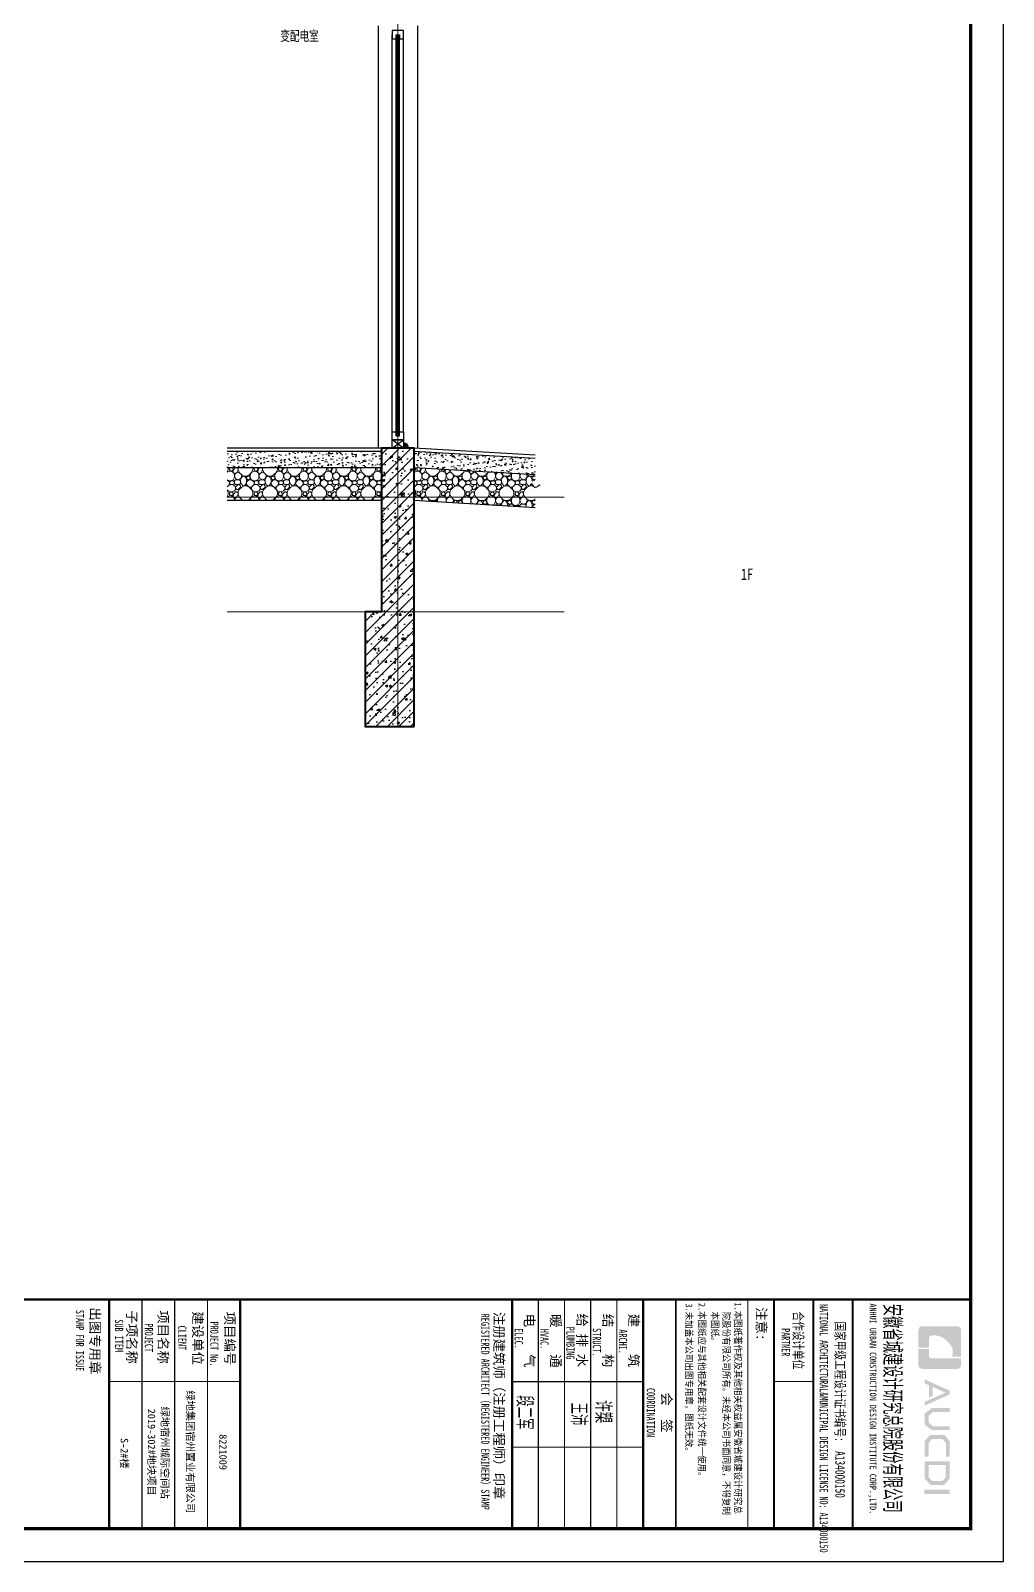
# Model space of a CAD drawing. Extents: x 1188826 to 1909461, y 608442 to 1651179.
# Drawn here: x 1501512 to 1507452, y 923274 to 932623 of the extents above; entities that cross this region are included whole.
import ezdxf

# ---------------------------------------------------------------- set-up
doc = ezdxf.new("R2010")
doc.units = 0
doc.header["$LTSCALE"] = 1000
doc.header["$MEASUREMENT"] = 0
doc.linetypes.add('ACAD_ISO10W100', pattern=[18.5, 12, -3, 0.5, -3])
doc.linetypes.add('DOTE', pattern=[2.42, 2, -0.2, 0.02, -0.2])
for name, color, linetype in [('A-HATC(填充)', 8, 'Continuous'), ('A-HATH(填充)', 8, 'Continuous'), ('A-LM-W(窗框)', 146, 'Continuous'), ('A-TEXT(房间)', 243, 'Continuous'), ('A-WA-M(面层)', 43, 'Continuous'), ('PUB_TEXT', 4, 'Continuous'), ('图框', 140, 'Continuous'), ('图签文字', 147, 'Continuous'), ('辅助线', 251, 'Continuous')]:
    doc.layers.add(name, color=color, linetype=linetype)
for name, color, linetype, lineweight in [('DOTE', 19, 'DOTE', 9), ('PUB_HATCH', 8, 'Continuous', 9), ('WALL', 9, 'Continuous', 40), ('图签', 147, 'Continuous', 18)]:
    doc.layers.add(name, color=color, linetype=linetype, lineweight=lineweight)
doc.styles.add('HT', font='simhei.ttf')
doc.styles.add('TXT', font='simplex.shx', dxfattribs={"width": 0.8, "bigfont": 'hztxt.shx'})
doc.styles.add('宋体', font='', dxfattribs={"height": 50})
doc.styles.add('建筑图签-1', font='simhei.ttf', dxfattribs={"width": 0.7})
doc.styles.add('建筑图签-2', font='TXT.shx', dxfattribs={"width": 0.5, "bigfont": 'HZTXT.shx'})
doc.styles.add('黑体', font='simhei.ttf')
doc.styles.get('宋体').set_extended_font_data('SimSun')

# ---------------------------------------------------------------- blocks, each defined once
blk = doc.blocks.new('院标1')
h = blk.add_hatch(color=150)
h.dxf.hatch_style = 1
h.set_gradient(color1=(33, 113, 253), color2=(33, 113, 253), tint=1, name='INVCURVED')
edge = h.paths.add_edge_path()
edge.add_spline(control_points=[(116373, 648379), (116379, 648379), (116382, 648379), (116391, 648379), (116391, 648379), (116391, 648379), (116616, 648379), (116616, 648379), (116616, 648379), (116616, 648379), (116616, 648054), (116616, 648054), (116616, 648054), (116616, 648054), (116108, 648054), (116108, 648054), (116108, 648054), (116028, 648054), (115963, 648111), (115963, 648199), (115963, 648199), (115963, 648199), (115963, 649215), (115963, 649215), (115963, 649215), (115963, 649295), (116018, 649360), (116108, 649360), (116108, 649360), (116108, 649360), (116897, 649360), (116897, 649360), (116897, 649360), (116897, 649360), (116897, 649080), (116897, 649080), (116897, 649080), (116897, 649080), (116566, 649140), (116356, 648859), (116356, 648859), (116245, 648719), (116240, 648545), (116247, 648466), (116247, 648466), (116254, 648386), (116247, 648466), (116247, 648466), (116247, 648466), (116247, 648466), (116258, 648374), (116373, 648379)], knot_values=[0, 0, 0, 0, 0.071429, 0.071429, 0.071429, 0.107143, 0.142857, 0.142857, 0.142857, 0.178571, 0.214286, 0.214286, 0.214286, 0.25, 0.285714, 0.285714, 0.285714, 0.321429, 0.357143, 0.357143, 0.357143, 0.392857, 0.428571, 0.428571, 0.428571, 0.464286, 0.5, 0.5, 0.5, 0.535714, 0.571429, 0.571429, 0.571429, 0.607143, 0.642857, 0.642857, 0.642857, 0.678571, 0.714286, 0.714286, 0.714286, 0.75, 0.785714, 0.785714, 0.785714, 0.821429, 0.857143, 0.857143, 0.857143, 0.928571, 1, 1, 1, 1], degree=3, periodic=0)
h = blk.add_hatch(color=150)
h.dxf.hatch_style = 1
h.set_gradient(color1=(33, 113, 253), color2=(33, 113, 253), tint=1, name='INVCURVED')
edge = h.paths.add_edge_path()
edge.add_spline(control_points=[(117268, 649215), (117268, 649215), (117268, 648199), (117268, 648199), (117268, 648199), (117268, 648114), (117212, 648054), (117123, 648054), (117123, 648054), (117123, 648054), (116663, 648054), (116663, 648054), (116663, 648054), (116663, 648054), (116663, 648379), (116663, 648379), (116663, 648379), (116663, 648379), (116865, 648379), (116865, 648379), (116865, 648379), (116907, 648379), (116941, 648413), (116941, 648455), (116941, 648455), (116941, 648455), (116941, 649360), (116941, 649360), (116941, 649360), (116941, 649360), (117123, 649360), (117123, 649360), (117123, 649360), (117204, 649360), (117268, 649306), (117268, 649215)], knot_values=[0, 0, 0, 0, 0.1, 0.1, 0.1, 0.15, 0.2, 0.2, 0.2, 0.25, 0.3, 0.3, 0.3, 0.35, 0.4, 0.4, 0.4, 0.45, 0.5, 0.5, 0.5, 0.55, 0.6, 0.6, 0.6, 0.65, 0.7, 0.7, 0.7, 0.75, 0.8, 0.8, 0.8, 0.9, 1, 1, 1, 1], degree=3, periodic=0)
blk = doc.blocks.new('tq5113')
at = {"layer": '图框'}
h = blk.add_hatch(color=256, dxfattribs=at)
h.paths.add_polyline_path([(5808, 56758), (5934, 56758), (5934, 55988), (5808, 55988)])
h.paths.add_polyline_path([(5056, 56642), (5056, 56116), (5416, 56116), (5540, 56223), (5540, 56541), (5420, 56642)], flags=16)
h.paths.add_polyline_path([(4938, 56760), (4938, 55998), (5460, 55998), (5659, 56168), (5659, 56596), (5463, 56760)])
h.paths.add_polyline_path([(4795, 56764), (4795, 56648), (4388, 56648), (4255, 56537), (4255, 56218), (4388, 56115), (4797, 56115), (4797, 55993), (4333, 55993), (4131, 56168), (4131, 56596), (4329, 56764)])
h.paths.add_polyline_path([(3312, 56762), (3432, 56762), (3432, 56251), (3546, 56120), (3757, 56120), (3871, 56251), (3871, 56762), (3985, 56762), (3985, 56214), (3821, 55997), (3483, 55997), (3312, 56216)])
h.paths.add_polyline_path([(2780, 56760), (2897, 56760), (3239, 55996), (3123, 55996), (2842, 56630), (2667, 56242), (2938, 56242), (2999, 56127), (2618, 56127), (2559, 55994), (2436, 55994)])
for p, q in [((0, 53800), (7000, 53800)), ((0, 53800), (7000, 53800)), ((0, 52600), (7000, 52600))]:
    blk.add_line(p, q, dxfattribs=at)
for points, const_width in [([(0, 0), (0, 57400)], 70), ([(0, 53800), (7000, 53800)], 60), ([(0, 52600), (7000, 52600)], 60), ([(0, 52600), (7000, 52600)], 60), ([(2500, 52600), (2500, 51400)], 35), ([(0, 51400), (7000, 51400)], 60), ([(0, 51400), (7000, 51400)], 60), ([(0, 50599), (7000, 50599)], 35), ([(8, 48400), (7008, 48400)], 60), ([(8, 47400), (7008, 47400)], 70), ([(8, 47400), (7008, 47400)], 70), ([(2508, 47400), (2508, 43400)], 35), ([(4508, 47400), (4508, 43400)], 35), ([(8, 46600), (7008, 46600)], 35), ([(8, 45800), (7008, 45800)], 35), ([(8, 45000), (7008, 45000)], 35), ([(8, 44200), (7008, 44200)], 35), ([(8, 43400), (7008, 43400)], 70), ([(0, 35100), (7000, 35100)], 70), ([(0, 35100), (7000, 35100)], 70), ([(2500, 31100), (2500, 35100)], 35), ([(0, 34100), (7000, 34100)], 35), ([(0, 33100), (7000, 33100)], 35), ([(0, 32100), (7000, 32100)], 35), ([(7000, 31100), (0, 31100)], 70)]:
    blk.add_lwpolyline(points, dxfattribs=dict(at, const_width=const_width))
blk.add_blockref('院标1', (-115149, -592249))
for s, height, style, width, p in [('ANHUI URBAN CONSTRUCTION DESIGN INSTITUTE CORP.,LTD.', 200, '建筑图签-1', 0.91, (118, 54322)), ('NATIONAL ARCHITECTURAL&MUNICIPAL DESIGN LICENSE NO: A134000150', 250, '建筑图签-1', 0.6, (137, 52795)), ('PARTNER', 250, '建筑图签-1', 0.6, (875, 51634)), ('1.本图纸著作权及其他相关权益属安徽省城建设计研究总', 210, 'HT', 0.88, (86, 50193)), ('院股份有限公司所有。未经本公司书面同意，不得复制', 210, 'HT', 0.88, (365, 49839)), ('本图纸。', 210, 'HT', 0.88, (365, 49489)), (' 2.本图纸应与其他相关配套设计文件统一使用。 ', 210, 'HT', 0.88, (-25, 49092)), ('3.未加盖本公司出图专用章，图纸无效。', 210, 'HT', 0.88, (118, 48698)), ('COORDINATION', 250, '建筑图签-1', 0.7, (2700, 47513)), ('ARCHI.', 250, '建筑图签-1', 0.7, (909, 46662)), ('STRUCT.', 250, '建筑图签-1', 0.7, (870, 45865)), ('PLUMBING', 250, '建筑图签-1', 0.7, (829, 45058)), ('HVAC.', 250, '建筑图签-1', 0.7, (894, 44265)), ('ELEC.', 250, '建筑图签-1', 0.7, (878, 43480)), ('REGISTERED ARCHITECT（REGISTERED ENGINEER）STAMP', 250, '建筑图签-1', 0.7, (429, 42459)), ('PROJECT No.', 250, '建筑图签-1', 0.7, (670, 34185, -1799)), ('CLIENT', 250, '建筑图签-1', 0.7, (794, 33206)), ('PROJECT', 250, '建筑图签-1', 0.7, (729, 32187)), ('SUB ITEM', 250, '建筑图签-1', 0.7, (602, 31276)), ('STAMP FOR ISSUE', 250, '建筑图签-1', 0.7, (313, 30081))]:
    blk.add_text(s, height=height, dxfattribs=dict(at, style=style, width=width)).set_placement(p)
at = {"layer": '图签', "color": 2, "style": '宋体'}
for s, height, p in [('8221009 ', 229.3, (4112, 34462)), ('绿地集团宿州置业有限公司', 229.34, (2771, 33462)), ('绿地宿州城际空间站', 229.3, (3266, 32688)), ('2019-302#地块项目', 229.34, (3333, 32279)), ('S-2#楼', 229.3, (4229, 31448))]:
    blk.add_text(s, height=height, dxfattribs=at).set_placement(p)
at = {"layer": '图签文字', "color": 7, "style": '建筑图签-1'}
for s, height, width, p in [('安徽省城建设计研究总院股份有限公司', 500, 0.55, (128, 54777)), ('国家甲级工程设计证书编号:  A134000150', 300, 0.7, (672, 53267)), ('合作设计单位', 300, 0.7, (365, 51990))]:
    blk.add_text(s, height=height, dxfattribs=dict(at, width=width)).set_placement(p)
for s, p in [('注意:', (231, 50863)), ('会  签', (2835, 47968)), ('建    筑', (430, 46967)), ('结    构', (434, 46179)), ('给 排 水', (425, 45385)), ('暖    通', (443, 44582)), ('电    气', (433, 43782)), ('注册建筑师（注册工程师）印章', (375, 42854)), ('项目编号', (368, 34632)), ('建设单位', (360, 33655)), ('项目名称', (327, 32597)), ('子项名称', (327, 31640)), ('出图专用章', (236, 30518))]:
    blk.add_text(s, height=300, dxfattribs=at).set_placement(p)
at = {"layer": '图签文字', "color": 1, "style": '建筑图签-2', "width": 0.7}
for s, p in [('许槊', (3075, 45928)), ('王沛', (3146, 45187)), ('段二军', (2921, 43532))]:
    blk.add_text(s, height=500, dxfattribs=at).set_placement(p)

msp = doc.modelspace()

# ---------------------------------------------------------------- hatches: boundary and pattern name
at = {"layer": 'A-HATC(填充)'}
h = msp.add_hatch(dxfattribs=at)
h.set_pattern_fill('AR-SAND', color=256)
h.set_pattern_definition([(37.5, (1910604.9798, 1136140.1654), (-0.080001565, 2.447066187), [0, -1.9304, 0, -2.159, 0, -2.06375]), (7.5, (1910604.9798, 1136140.1654), (2.247616416, 3.584125503), [0, -1.0414, 0, -1.7399, 0, -0.66675]), (327.5, (1910603.4177, 1136140.1654), (3.954961851, 0.007185923), [0, -0.635, 0, -2.286, 0, -2.9845]), (317.5, (1910603.4177, 1136140.1654), (3.817782262, 1.114646616), [0, -0.3175, 0, -1.4986, 0, -1.7145])])
h.paths.add_polyline_path([(1503789.1, 930078.2), (1503789.1, 930073.2), (1503819.1, 930073.2, 0.414214), (1503789.1, 930103.2)])
at = {"layer": 'A-HATH(填充)'}
h = msp.add_hatch(dxfattribs=at)
h.set_pattern_fill('钢筋混凝土', color=256, scale=20, style=0)
h.set_pattern_definition([(45, (168895.386, 302382.055), (-35.355339, 35.355339), []), (50, (168895.39, 302382.05), (143.4520365, -12.550427), [15, -165]), (355, (168895.39, 302382.05), (-27.750267, 150.438427), [12, -132]), (100.4514, (168907.34, 302381.01), (115.701876, 137.887908), [12.748038, -140.228422]), (46.1842, (168895.39, 302422.05), (213.44821, -33.103803), [22.5, -247.5]), (96.6356, (168913.17, 302419.3), (186.93254, 194.823574), [19.122058, -210.3426]), (351.1842, (168895.39, 302422.05), (186.93239, 194.82372), [18, -198]), (21, (168915.39, 302412.05), (119.38141, -80.523778), [15, -165]), (326, (168915.39, 302412.05), (48.663066, 145.030009), [12, -132]), (71.4514, (168925.33, 302405.34), (168.044526, 64.506099), [12.748038, -140.228422]), (37.5, (168895.386, 302382.055), (2.431971, 66.5787708), [0, -130.4, 0, -134, 0, -132.5]), (7.5, (168895.386, 302382.055), (52.6139075, 78.8823424), [0, -76.4, 0, -127.4, 0, -50.5]), (327.5, (168850.786, 302382.055), (106.7644872, -4.5109743), [0, -50, 0, -156, 0, -207]), (317.5, (168830.79, 302382.055), (116.637234, 20.0209965), [0, -65, 0, -103.6, 0, -147])])
h.paths.add_polyline_path([(1503854.1, 928373.2), (1503854.1, 930073.2), (1503654.1, 930073.2), (1503654.1, 929073.2), (1503554.1, 929073.2), (1503554.1, 928373.2)])
at = {"layer": 'PUB_HATCH', "linetype": 'Continuous'}
h = msp.add_hatch(dxfattribs=at)
h.set_pattern_fill('混凝土', color=256, scale=10, style=0)
h.set_pattern_definition([(50, (1022478.234, 565455.166), (71.726018, -6.2752135), [7.5, -82.5]), (355, (1022478.23, 565455.166), (-13.875133, 75.219213), [6, -66]), (100.4514, (1022484.21, 565454.64), (57.850938, 68.943954), [6.374019, -70.114211]), (46.1842, (1022478.23, 565475.17), (106.724105, -16.551901), [11.25, -123.75]), (96.6356, (1022487.13, 565473.79), (93.46627, 97.411787), [9.561029, -105.1713]), (351.1842, (1022478.23, 565475.17), (93.466195, 97.41186), [9, -99]), (21, (1022488.234, 565470.166), (59.690705, -40.261889), [7.5, -82.5]), (326, (1022488.23, 565470.166), (24.331533, 72.5150045), [6, -66]), (71.4514, (1022493.21, 565466.81), (84.022263, 32.25305), [6.374019, -70.114211]), (37.5, (1022478.234, 565455.166), (1.2159855, 33.2893854), [0, -65.2, 0, -67, 0, -66.25]), (7.5, (1022478.234, 565455.166), (26.3069537, 39.4411712), [0, -38.2, 0, -63.7, 0, -25.25]), (327.5, (1022455.934, 565455.166), (53.3822436, -2.2554872), [0, -25, 0, -78, 0, -103.5]), (317.5, (1022445.934, 565455.166), (58.318617, 10.0104982), [0, -32.5, 0, -51.8, 0, -73.5])])
h.paths.add_polyline_path([(1502712.3, 930053.2), (1502712.3, 929953.2), (1503654.1, 929953.2), (1503654.1, 930053.2)])
h = msp.add_hatch(dxfattribs=at)
h.set_pattern_fill('混凝土', color=256, scale=10, style=0)
h.set_pattern_definition([(50, (970522.15, 565455.166), (71.726018, -6.2752135), [7.5, -82.5]), (355, (970522.15, 565455.166), (-13.875133, 75.219213), [6, -66]), (100.4514, (970528.13, 565454.64), (57.850938, 68.943954), [6.374019, -70.114211]), (46.1842, (970522.15, 565475.17), (106.724105, -16.551901), [11.25, -123.75]), (96.6356, (970531.04, 565473.79), (93.46627, 97.411787), [9.561029, -105.1713]), (351.1842, (970522.15, 565475.17), (93.466195, 97.41186), [9, -99]), (21, (970532.15, 565470.166), (59.690705, -40.261889), [7.5, -82.5]), (326, (970532.15, 565470.166), (24.331533, 72.5150045), [6, -66]), (71.4514, (970537.124, 565466.81), (84.022263, 32.25305), [6.374019, -70.114211]), (37.5, (970522.15, 565455.166), (1.2159855, 33.2893854), [0, -65.2, 0, -67, 0, -66.25]), (7.5, (970522.15, 565455.166), (26.3069537, 39.4411712), [0, -38.2, 0, -63.7, 0, -25.25]), (327.5, (970499.85, 565455.166), (53.3822436, -2.2554872), [0, -25, 0, -78, 0, -103.5]), (317.5, (970489.85, 565455.166), (58.318617, 10.0104982), [0, -32.5, 0, -51.8, 0, -73.5])])
h.paths.add_polyline_path([(1503854.1, 929953), (1503854.1, 930053.1), (1504592.3, 930009.7), (1504592.3, 929909.5)])
h = msp.add_hatch(dxfattribs=at)
h.set_pattern_fill('卵石砌体', color=256, scale=20, style=0)
h.set_pattern_definition([(0, (1022583.23, 565455.17), (0, 150), [7.5, -22.5, 7.5, -112.5]), (0, (1022620.73, 565470.17), (0, 150), [7.5, -142.5]), (0, (1022545.73, 565485.17), (0, 150), [15, -135]), (0, (1022508.23, 565492.67), (0, 150), [22.5, -127.5]), (0, (1022583.23, 565500.17), (0, 150), [15, -15, 22.5, -97.5]), (0, (1022575.73, 565522.67), (0, 150), [22.5, -127.5]), (0, (1022538.23, 565530.17), (0, 150), [22.5, -52.5, 22.5, -52.5]), (0, (1022508.23, 565552.67), (0, 150), [22.5, -7.5, 7.5, -112.5]), (0, (1022605.73, 565567.67), (0, 150), [7.5, -142.5]), (0, (1022575.73, 565582.67), (0, 150), [15, -135]), (90, (1022478.23, 565590.17), (-150, 9e-15), [15, -135]), (90, (1022493.23, 565485.17), (-150, 9e-15), [7.5, -15, 22.5, -105]), (90, (1022530.73, 565500.17), (-150, 9e-15), [30, -7.5, 7.5, -105]), (90, (1022553.23, 565537.67), (-150, 9e-15), [22.5, -127.5]), (90, (1022560.73, 565470.17), (-150, 9e-15), [15, -135]), (90, (1022568.23, 565590.17), (-150, 9e-15), [15, -135]), (90, (1022575.73, 565500.17), (-150, 9e-15), [15, -75, 7.5, -52.5]), (90, (1022598.23, 565575.17), (-150, 9e-15), [7.5, -7.5, 7.5, -127.5]), (90, (1022605.73, 565507.67), (-150, 9e-15), [15, -22.5, 15, -97.5]), (90, (1022613.23, 565470.17), (-150, 9e-15), [15, -135]), (45, (1022485.73, 565470.17), (9e-15, 150), [21.21315, -42.426404, 31.8198, -116.672678]), (45, (1022478.23, 565470.17), (9e-15, 150), [21.213203, -190.91883]), (45, (1022560.73, 565485.17), (9e-15, 150), [21.213203, -190.91883]), (45, (1022545.73, 565560.17), (9e-15, 150), [21.213203, -190.91883]), (45, (1022613.23, 565485.17), (9e-15, 150), [21.213203, -190.91883]), (45, (1022485.73, 565500.17), (9e-15, 150), [10.6066, -201.52542]), (45, (1022500.73, 565545.17), (9e-15, 150), [10.6066, -201.52542]), (45, (1022515.73, 565492.67), (9e-15, 150), [10.6066, -201.52542]), (45, (1022530.73, 565545.17), (9e-15, 150), [10.6066, -201.52542]), (45, (1022575.73, 565515.17), (9e-15, 150), [10.6066, -201.52542]), (45, (1022575.73, 565597.67), (9e-15, 150), [10.6066, -201.52542]), (45, (1022590.73, 565582.67), (9e-15, 150), [10.6066, -201.52542]), (45, (1022598.23, 565500.17), (9e-15, 150), [10.6066, -201.52542]), (45, (1022605.73, 565462.67), (9e-15, 150), [10.6066, -201.52542]), (45, (1022605.73, 565522.67), (9e-15, 150), [10.6066, -201.52542]), (45, (1022605.73, 565597.67), (9e-15, 150), [10.6066, -201.52542]), (45, (1022613.23, 565567.67), (9e-15, 150), [10.6066, -201.52542]), (135, (1022583.23, 565582.67), (-150, 9e-15), [10.6066, -201.52542]), (135, (1022598.23, 565597.67), (-150, 9e-15), [10.6066, -201.52542]), (135, (1022605.73, 565567.67), (-150, 9e-15), [10.6066, -201.52542]), (135, (1022628.23, 565597.67), (-150, 9e-15), [10.6066, -201.52542]), (135, (1022553.23, 565545.17), (-150, 9e-15), [10.6066, -201.52542]), (135, (1022538.23, 565530.17), (-150, 9e-15), [10.6066, -201.52542]), (135, (1022493.23, 565492.67), (-150, 9e-15), [10.6066, -201.52542]), (135, (1022508.23, 565492.67), (-150, 9e-15), [10.6066, -201.52542]), (135, (1022523.23, 565545.17), (-150, 9e-15), [10.6066, -201.52542]), (135, (1022493.23, 565522.67), (-150, 9e-15), [10.6066, -201.52542]), (135, (1022583.23, 565500.17), (-150, 9e-15), [10.6066, -201.52542]), (135, (1022605.73, 565515.17), (-150, 9e-15), [10.6066, -201.52542]), (135, (1022613.23, 565485.17), (-150, 9e-15), [10.6066, -201.52542]), (135, (1022613.23, 565500.17), (-150, 9e-15), [10.6066, -201.52542]), (135, (1022620.73, 565470.17), (-150, 9e-15), [10.6066, -201.52542]), (135, (1022500.73, 565560.17), (-150, 9e-15), [21.213203, -190.91883]), (135, (1022575.73, 565515.17), (-150, 9e-15), [21.213203, -190.91883]), (135, (1022568.23, 565462.67), (-150, 9e-15), [53.03301, -159.099024]), (26.565051, (1022478.234, 565530.166), (149.999999, 1e-06), [16.77, -318.64018]), (26.565051, (1022500.734, 565485.166), (149.999999, 1e-06), [16.77, -318.64018]), (26.565051, (1022530.734, 565552.666), (149.999999, 1e-06), [16.77, -318.64018]), (26.565051, (1022590.734, 565455.166), (149.999999, 1e-06), [16.77, -318.64018]), (26.565051, (1022568.234, 565492.666), (149.999999, 1e-06), [16.77, -318.64018]), (26.565051, (1022583.234, 565522.666), (149.999999, 1e-06), [16.77, -318.64018]), (26.565051, (1022560.734, 565575.166), (149.999999, 1e-06), [16.77, -318.64018]), (26.565051, (1022613.234, 565567.666), (149.999999, 1e-06), [16.77, -318.64018]), (63.434949, (1022493.234, 565530.166), (1e-07, 150), [16.77, -318.64018]), (63.434949, (1022493.234, 565537.666), (1e-07, 150), [16.77, -318.64018]), (63.434949, (1022553.234, 565560.166), (1e-07, 150), [33.54, -301.87018]), (63.434949, (1022605.734, 565552.666), (1e-07, 150), [16.77, -318.64018]), (63.434949, (1022598.234, 565530.166), (1e-07, 150), [16.77, -318.64018]), (63.434949, (1022523.234, 565500.166), (1e-07, 150), [16.77, -318.64018]), (63.434949, (1022598.234, 565582.666), (1e-07, 150), [16.77, -318.64018]), (63.434949, (1022620.734, 565575.166), (1e-07, 150), [16.77, -318.64018]), (116.565051, (1022485.734, 565575.166), (-1e-06, 149.999999), [16.77, -318.64018]), (116.565051, (1022568.234, 565455.166), (-1e-06, 149.999999), [16.77, -318.64018]), (116.565051, (1022500.734, 565552.666), (-1e-06, 149.999999), [16.77, -318.64018]), (116.565051, (1022613.234, 565537.666), (-1e-06, 149.999999), [16.77, -318.64018]), (116.565051, (1022560.734, 565530.166), (-1e-06, 149.999999), [16.77, -318.64018]), (116.565051, (1022605.734, 565560.166), (-1e-06, 149.999999), [16.77, -318.64018]), (116.565051, (1022530.734, 565530.166), (-1e-06, 149.999999), [16.77, -318.64018]), (116.565051, (1022500.734, 565500.166), (-1e-06, 149.999999), [16.77, -318.64018]), (153.434949, (1022493.234, 565567.666), (-150, 1e-07), [16.77, -318.64018]), (153.434949, (1022545.734, 565485.166), (-150, 1e-07), [16.77, -318.64018]), (153.434949, (1022515.734, 565552.666), (-150, 1e-07), [16.77, -318.64018]), (153.434949, (1022605.734, 565492.666), (-150, 1e-07), [16.77, -318.64018]), (153.434949, (1022583.234, 565455.166), (-150, 1e-07), [16.77, -318.64018]), (153.434949, (1022598.234, 565575.166), (-150, 1e-07), [16.77, -318.64018]), (153.434949, (1022575.734, 565522.666), (-150, 1e-07), [16.77, -318.64018]), (153.434949, (1022493.234, 565567.666), (-150, 1e-07), [16.77, -318.64018]), (153.434949, (1022628.234, 565530.166), (-150, 1e-07), [16.77, -318.64018]), (243.434949, (1022485.734, 565470.166), (-1e-07, -150), [16.77, -318.64018])])
h.paths.add_polyline_path([(1502712.3, 929953.2), (1502712.3, 929753.2), (1503654.1, 929753.2), (1503654.1, 929953.2)])
h = msp.add_hatch(dxfattribs=at)
h.set_pattern_fill('卵石砌体', color=256, scale=20, style=0)
h.set_pattern_definition([(0, (970627.15, 565455.17), (0, 150), [7.5, -22.5, 7.5, -112.5]), (0, (970664.65, 565470.17), (0, 150), [7.5, -142.5]), (0, (970589.65, 565485.17), (0, 150), [15, -135]), (0, (970552.15, 565492.67), (0, 150), [22.5, -127.5]), (0, (970627.15, 565500.17), (0, 150), [15, -15, 22.5, -97.5]), (0, (970619.65, 565522.67), (0, 150), [22.5, -127.5]), (0, (970582.15, 565530.17), (0, 150), [22.5, -52.5, 22.5, -52.5]), (0, (970552.15, 565552.67), (0, 150), [22.5, -7.5, 7.5, -112.5]), (0, (970649.65, 565567.67), (0, 150), [7.5, -142.5]), (0, (970619.65, 565582.67), (0, 150), [15, -135]), (90, (970522.15, 565590.17), (-150, 9e-15), [15, -135]), (90, (970537.15, 565485.17), (-150, 9e-15), [7.5, -15, 22.5, -105]), (90, (970574.65, 565500.17), (-150, 9e-15), [30, -7.5, 7.5, -105]), (90, (970597.15, 565537.67), (-150, 9e-15), [22.5, -127.5]), (90, (970604.65, 565470.17), (-150, 9e-15), [15, -135]), (90, (970612.15, 565590.17), (-150, 9e-15), [15, -135]), (90, (970619.65, 565500.17), (-150, 9e-15), [15, -75, 7.5, -52.5]), (90, (970642.15, 565575.17), (-150, 9e-15), [7.5, -7.5, 7.5, -127.5]), (90, (970649.65, 565507.67), (-150, 9e-15), [15, -22.5, 15, -97.5]), (90, (970657.15, 565470.17), (-150, 9e-15), [15, -135]), (45, (970529.65, 565470.17), (9e-15, 150), [21.21315, -42.426404, 31.8198, -116.672678]), (45, (970522.15, 565470.17), (9e-15, 150), [21.213203, -190.91883]), (45, (970604.65, 565485.17), (9e-15, 150), [21.213203, -190.91883]), (45, (970589.65, 565560.17), (9e-15, 150), [21.213203, -190.91883]), (45, (970657.15, 565485.17), (9e-15, 150), [21.213203, -190.91883]), (45, (970529.65, 565500.17), (9e-15, 150), [10.6066, -201.52542]), (45, (970544.65, 565545.17), (9e-15, 150), [10.6066, -201.52542]), (45, (970559.65, 565492.67), (9e-15, 150), [10.6066, -201.52542]), (45, (970574.65, 565545.17), (9e-15, 150), [10.6066, -201.52542]), (45, (970619.65, 565515.17), (9e-15, 150), [10.6066, -201.52542]), (45, (970619.65, 565597.67), (9e-15, 150), [10.6066, -201.52542]), (45, (970634.65, 565582.67), (9e-15, 150), [10.6066, -201.52542]), (45, (970642.15, 565500.17), (9e-15, 150), [10.6066, -201.52542]), (45, (970649.65, 565462.67), (9e-15, 150), [10.6066, -201.52542]), (45, (970649.65, 565522.67), (9e-15, 150), [10.6066, -201.52542]), (45, (970649.65, 565597.67), (9e-15, 150), [10.6066, -201.52542]), (45, (970657.15, 565567.67), (9e-15, 150), [10.6066, -201.52542]), (135, (970627.15, 565582.67), (-150, 9e-15), [10.6066, -201.52542]), (135, (970642.15, 565597.67), (-150, 9e-15), [10.6066, -201.52542]), (135, (970649.65, 565567.67), (-150, 9e-15), [10.6066, -201.52542]), (135, (970672.15, 565597.67), (-150, 9e-15), [10.6066, -201.52542]), (135, (970597.15, 565545.17), (-150, 9e-15), [10.6066, -201.52542]), (135, (970582.15, 565530.17), (-150, 9e-15), [10.6066, -201.52542]), (135, (970537.15, 565492.67), (-150, 9e-15), [10.6066, -201.52542]), (135, (970552.15, 565492.67), (-150, 9e-15), [10.6066, -201.52542]), (135, (970567.15, 565545.17), (-150, 9e-15), [10.6066, -201.52542]), (135, (970537.15, 565522.67), (-150, 9e-15), [10.6066, -201.52542]), (135, (970627.15, 565500.17), (-150, 9e-15), [10.6066, -201.52542]), (135, (970649.65, 565515.17), (-150, 9e-15), [10.6066, -201.52542]), (135, (970657.15, 565485.17), (-150, 9e-15), [10.6066, -201.52542]), (135, (970657.15, 565500.17), (-150, 9e-15), [10.6066, -201.52542]), (135, (970664.65, 565470.17), (-150, 9e-15), [10.6066, -201.52542]), (135, (970544.65, 565560.17), (-150, 9e-15), [21.213203, -190.91883]), (135, (970619.65, 565515.17), (-150, 9e-15), [21.213203, -190.91883]), (135, (970612.15, 565462.67), (-150, 9e-15), [53.03301, -159.099024]), (26.565051, (970522.15, 565530.166), (149.9999994, 1e-06), [16.77, -318.64018]), (26.565051, (970544.65, 565485.166), (149.9999994, 1e-06), [16.77, -318.64018]), (26.565051, (970574.65, 565552.666), (149.9999994, 1e-06), [16.77, -318.64018]), (26.565051, (970634.65, 565455.166), (149.9999994, 1e-06), [16.77, -318.64018]), (26.565051, (970612.15, 565492.666), (149.9999994, 1e-06), [16.77, -318.64018]), (26.565051, (970627.15, 565522.666), (149.9999994, 1e-06), [16.77, -318.64018]), (26.565051, (970604.65, 565575.166), (149.9999994, 1e-06), [16.77, -318.64018]), (26.565051, (970657.15, 565567.666), (149.9999994, 1e-06), [16.77, -318.64018]), (63.434949, (970537.15, 565530.166), (1e-07, 150), [16.77, -318.64018]), (63.434949, (970537.15, 565537.666), (1e-07, 150), [16.77, -318.64018]), (63.434949, (970597.15, 565560.166), (1e-07, 150), [33.54, -301.87018]), (63.434949, (970649.65, 565552.666), (1e-07, 150), [16.77, -318.64018]), (63.434949, (970642.15, 565530.166), (1e-07, 150), [16.77, -318.64018]), (63.434949, (970567.15, 565500.166), (1e-07, 150), [16.77, -318.64018]), (63.434949, (970642.15, 565582.666), (1e-07, 150), [16.77, -318.64018]), (63.434949, (970664.65, 565575.166), (1e-07, 150), [16.77, -318.64018]), (116.565051, (970529.65, 565575.166), (-1e-06, 149.9999994), [16.77, -318.64018]), (116.565051, (970612.15, 565455.166), (-1e-06, 149.9999994), [16.77, -318.64018]), (116.565051, (970544.65, 565552.666), (-1e-06, 149.9999994), [16.77, -318.64018]), (116.565051, (970657.15, 565537.666), (-1e-06, 149.9999994), [16.77, -318.64018]), (116.565051, (970604.65, 565530.166), (-1e-06, 149.9999994), [16.77, -318.64018]), (116.565051, (970649.65, 565560.166), (-1e-06, 149.9999994), [16.77, -318.64018]), (116.565051, (970574.65, 565530.166), (-1e-06, 149.9999994), [16.77, -318.64018]), (116.565051, (970544.65, 565500.166), (-1e-06, 149.9999994), [16.77, -318.64018]), (153.434949, (970537.15, 565567.666), (-150, 1e-07), [16.77, -318.64018]), (153.434949, (970589.65, 565485.166), (-150, 1e-07), [16.77, -318.64018]), (153.434949, (970559.65, 565552.666), (-150, 1e-07), [16.77, -318.64018]), (153.434949, (970649.65, 565492.666), (-150, 1e-07), [16.77, -318.64018]), (153.434949, (970627.15, 565455.166), (-150, 1e-07), [16.77, -318.64018]), (153.434949, (970642.15, 565575.166), (-150, 1e-07), [16.77, -318.64018]), (153.434949, (970619.65, 565522.666), (-150, 1e-07), [16.77, -318.64018]), (153.434949, (970537.15, 565567.666), (-150, 1e-07), [16.77, -318.64018]), (153.434949, (970672.15, 565530.166), (-150, 1e-07), [16.77, -318.64018]), (243.434949, (970529.65, 565470.166), (-1e-07, -150), [16.77, -318.64018])])
h.paths.add_polyline_path([(1503854.1, 929752.6), (1503854.1, 929953), (1504592.3, 929909.5), (1504592.3, 929876.2), (1504550.3, 929860.9), (1504634.3, 929846.1), (1504592.3, 929831.2), (1504592.3, 929709.2)])

# ---------------------------------------------------------------- linework, layer by layer
at = {"layer": 'A-LM-W(窗框)'}
for p, q in [((1503719.1, 930173.2), (1503719.1, 932598.2, 0)), ((1503743.1, 930148.2, 0), (1503743.1, 932598.2, 0)), ((1503749.1, 930148.2, 0), (1503749.1, 932598.2, 0)), ((1503759.1, 930148.2, 0), (1503759.1, 932598.2, 0)), ((1503765.1, 930148.2, 0), (1503765.1, 932598.2, 0)), ((1503789.1, 930173.2), (1503789.1, 932598.2, 0)), ((1503719.1, 930073.2), (1503789.1, 930123.2)), ((1503789.1, 930073.2), (1503719.1, 930123.2))]:
    msp.add_line(p, q, dxfattribs=at)
at = {"layer": 'A-LM-W(窗框)', "elevation": 0}
for points in [[(1503789.1, 932573.2), (1503789.1, 932623.2), (1503719.1, 932623.2), (1503719.1, 932573.2), (1503743.1, 932573.2), (1503743.1, 932598.2), (1503749.1, 932598.2), (1503749.1, 932573.2), (1503759.1, 932573.2), (1503759.1, 932598.2), (1503765.1, 932598.2), (1503765.1, 932573.2)], [(1503789.1, 930173.2), (1503789.1, 930123.2), (1503719.1, 930123.2), (1503719.1, 930173.2), (1503743.1, 930173.2), (1503743.1, 930148.2), (1503749.1, 930148.2), (1503749.1, 930173.2), (1503759.1, 930173.2), (1503759.1, 930148.2), (1503765.1, 930148.2), (1503765.1, 930173.2)]]:
    msp.add_lwpolyline(points, close=True, dxfattribs=at)
at = {"layer": 'A-LM-W(窗框)'}
msp.add_lwpolyline([(1503789.1, 930073.2), (1503719.1, 930073.2), (1503719.1, 930123.2), (1503789.1, 930123.2), (1503789.1, 930073.2)], dxfattribs=at)
at = {"layer": 'A-WA-M(面层)'}
for points in [[(1503654.1, 930073.2), (1502712.3, 930073.2)], [(1503654.1, 930053.2), (1502712.3, 930053.2)], [(1504592.3, 930029.7), (1503854.1, 930073.2)], [(1504592.3, 930009.7), (1503854.1, 930053.1)], [(1503654.1, 929953.2), (1502712.3, 929953.2)], [(1504592.3, 929909.5), (1503854.1, 929953)], [(1503654.1, 929753.2), (1502712.3, 929753.2)], [(1504592.3, 929709.2), (1503854.1, 929752.6)]]:
    msp.add_lwpolyline(points, dxfattribs=at)
msp.add_arc((1503789.1, 930073.2, 0), 30, 0, 90, dxfattribs=at)
at = {"layer": 'DOTE', "linetype": 'ACAD_ISO10W100', "ltscale": 100}
for p, q in [((1503754.1, 935073.2), (1503754.1, 928373.2)), ((1502712.3, 929773.2), (1504770, 929773.2)), ((1502712.3, 929073.2), (1504770, 929073.2))]:
    msp.add_line(p, q, dxfattribs=at)
at = {"layer": 'WALL'}
msp.add_lwpolyline([(1503854.1, 928373.2), (1503854.1, 930073.2), (1503654.1, 930073.2), (1503654.1, 929073.2), (1503554.1, 929073.2), (1503554.1, 928373.2), (1503854.1, 928373.2)], dxfattribs=at)
at = {"layer": '图框'}
msp.add_lwpolyline([(1495571.7, 940093.6), (1495571.7, 923273.6), (1507451.7, 923273.6), (1507451.7, 940093.6)], close=True, dxfattribs=at)
at = {"layer": '图框', "const_width": 20}
msp.add_lwpolyline([(1495771.7, 939593.6), (1495771.7, 923473.6), (1507251.7, 923473.6), (1507251.7, 939593.6)], close=True, dxfattribs=at)
at = {"layer": '辅助线', "elevation": 0}
msp.add_lwpolyline([(1503634.1, 932653.2), (1503634.1, 930073.2)], dxfattribs=at)
at = {"layer": '辅助线'}
msp.add_lwpolyline([(1503874.1, 932653.2), (1503874.1, 930072)], dxfattribs=at)

# ---------------------------------------------------------------- block references
at = {"layer": 'WALL', "xscale": 0.2, "yscale": 0.2, "zscale": 0.2, "rotation": 270}
msp.add_blockref('tq5113', (1495771.7, 924872.6), dxfattribs=at)

# ---------------------------------------------------------------- texts
at = {"layer": 'A-TEXT(房间)', "style": '黑体', "width": 0.8}
msp.add_text('1F', height=70, dxfattribs=at).set_placement((1505848.2, 929267.7))
at = {"layer": 'PUB_TEXT', "color": 7, "style": 'TXT', "width": 0.7}
msp.add_text('变配电室', height=70, dxfattribs=at).set_placement((1503036.1, 932553.7, 0))

doc.saveas('drawing.dxf')
